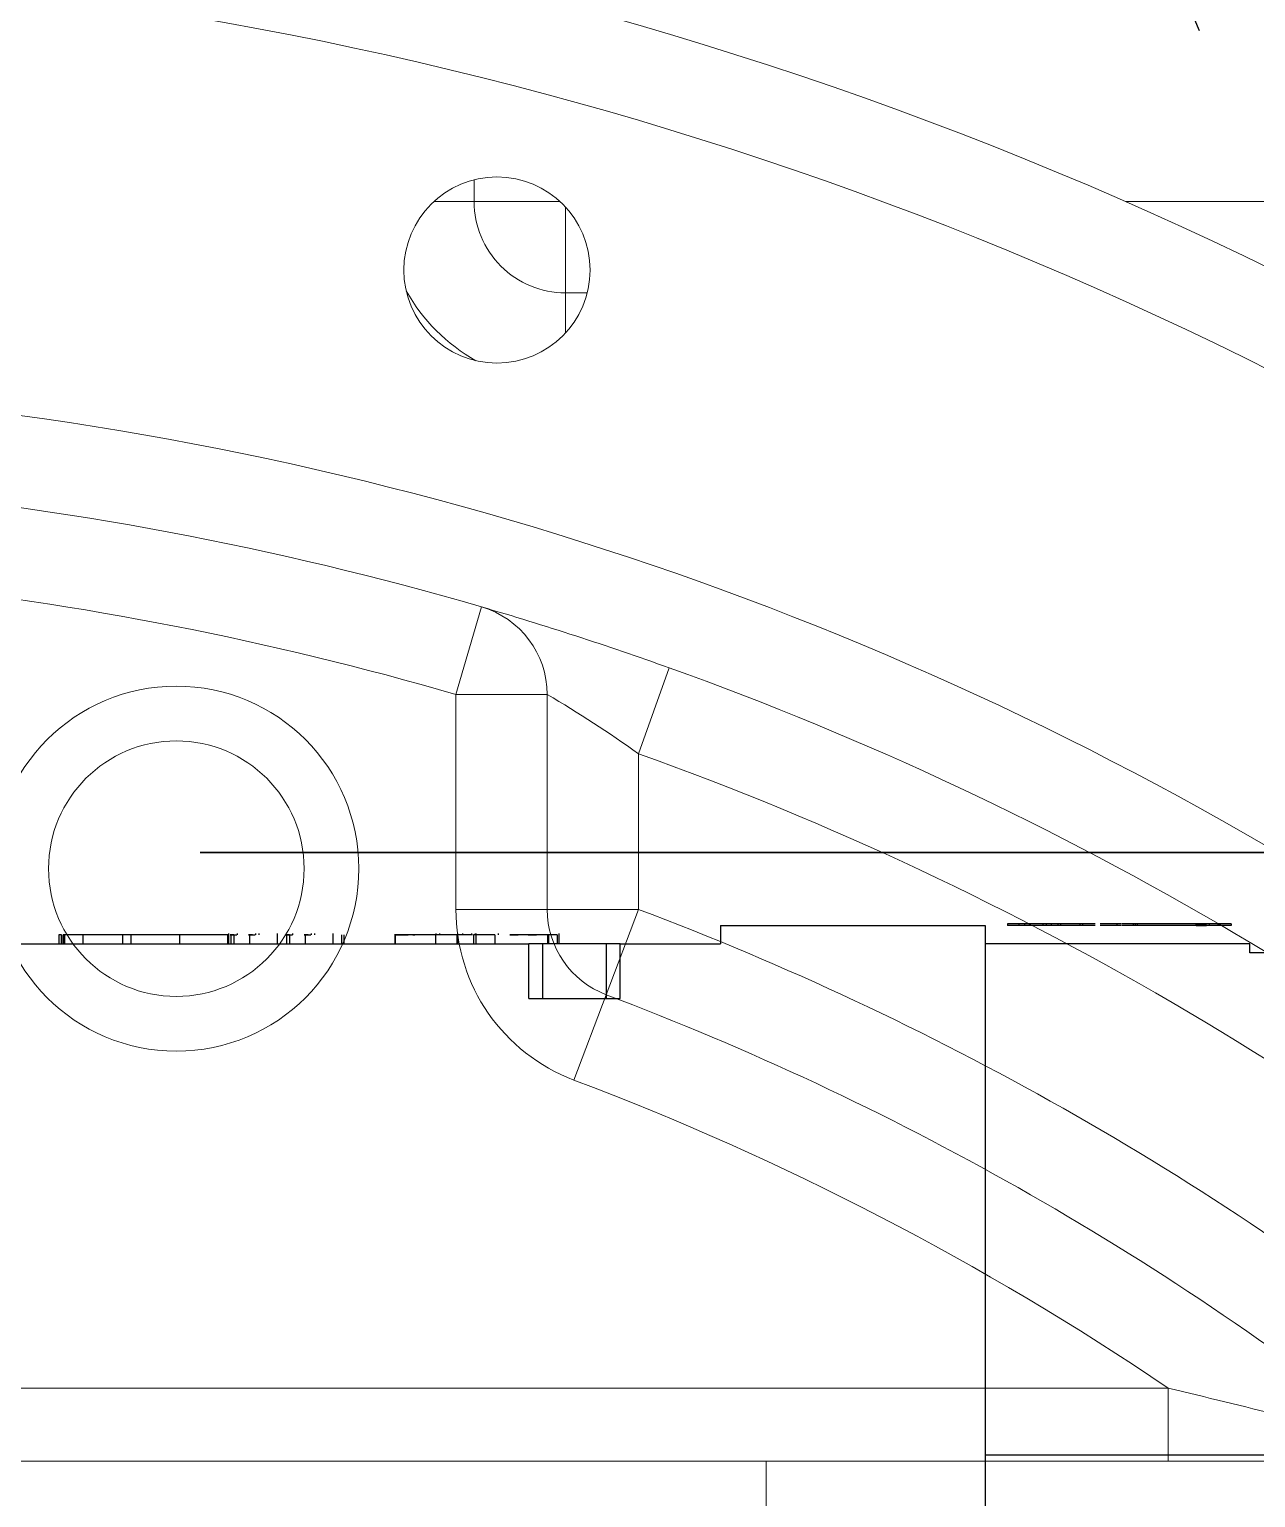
# Model space of a CAD drawing. Header units: millimetres. Extents: x 10462777 to 22643323, y 453826 to 1389191.
# Drawn here: x 11291133.5 to 11291200.7, y 584399.1 to 584479.5 of the extents above; entities that cross this region are included whole.
import ezdxf

# ---------------------------------------------------------------- set-up
doc = ezdxf.new("R2010")
doc.units = ezdxf.units.MM
doc.header["$LTSCALE"] = 200
doc.header["$MEASUREMENT"] = 0
doc.linetypes.add('CENTER2', pattern=[1.125, 0.75, -0.125, 0.125, -0.125])
doc.linetypes.add('PHANTOM', pattern=[2.5, 1.25, -0.25, 0.25, -0.25, 0.25, -0.25])
doc.layers.get('0').update_dxf_attribs({"linetype": 'CONTINUOUS'})
for name, color, linetype in [('2', 2, 'CONTINUOUS'), ('205', 4, 'CONTINUOUS'), ('DV1_DEFAULT', 7, 'CONTINUOUS')]:
    doc.layers.add(name, color=color, linetype=linetype)
doc.layers.add('LAYOUT', color=8, linetype='CONTINUOUS', lineweight=25)

# ---------------------------------------------------------------- blocks, each defined once
blk = doc.blocks.new('r710ic')
at = {"layer": 'DV1_DEFAULT', "color": 7, "linetype": 'Continuous', "lineweight": 0}
for p, q in [((271846.368, 104318.326), (271846.368, 104408.557)), ((271915.368, 104298.628), (271915.368, 104326.642)), ((271911.368, 104250.529), (271911.368, 104320.657)), ((271915.368, 104320.657), (271911.368, 104320.657)), ((271915.368, 104298.628), (271920.368, 104298.628)), ((271915.368, 104250.529), (271915.368, 104298.628)), ((271915.368, 104288.628), (271915.368, 104298.628)), ((271871.907, 104293.314), (271876.614, 104291.628)), ((271876.614, 104291.628), (271885.138, 104291.628)), ((271885.138, 104291.628), (271885.138, 104286.628)), ((271885.138, 104291.628), (271889.815, 104289.862)), ((271894.493, 104288.095), (271889.815, 104289.862)), ((271851.368, 104288.818), (271851.368, 104287.628)), ((271846.368, 104282.628), (271846.368, 104287.335)), ((271851.368, 104287.628), (271846.662, 104287.628)), ((271853.567, 104287.628), (271851.368, 104287.628)), ((271873.368, 104286.628), (271885.138, 104286.628)), ((271873.368, 104281.628), (271873.368, 104286.628)), ((271885.138, 104281.628), (271885.138, 104286.628)), ((271846.368, 104282.628), (271845.169, 104282.628)), ((271846.368, 104280.414), (271846.368, 104282.628)), ((271873.368, 104281.628), (271868.568, 104283.028)), ((271885.138, 104281.628), (271873.368, 104281.628))]:
    blk.add_line(p, q, dxfattribs=at)
at = {"layer": 'DV1_DEFAULT', "color": 3, "linetype": 'CENTER2', "lineweight": 0}
blk.add_circle((272041.368, 104232.628), 367.644, dxfattribs=at)
at = {"layer": 'DV1_DEFAULT', "color": 7, "linetype": 'Continuous', "lineweight": 0}
for centre, radius in [((271850.115, 104283.875), 5.1), ((271882.908, 104266.31), 10), ((271882.908, 104266.31), 7)]:
    blk.add_circle(centre, radius, dxfattribs=at)
for centre, radius, start, end in [((272041.368, 104232.628), 213, 126.26703, 191.52219), ((272041.368, 104232.628), 208, 127.28422, 190.91197), ((272041.368, 104232.628), 185, 132.92818, 187.69331), ((272041.368, 104232.628), 180, 138.46678, 160.2971), ((272041.368, 104232.628), 175, 138.46678, 160.2971), ((272041.368, 104232.628), 167, 141.6681, 159.31111), ((272041.368, 104232.628), 162, 141.6681, 159.31111), ((273040.558, 104049.12), 1161.38, 165.851208, 166.478789), ((272041.368, 104232.628), 157, 145.89644, 159.31111), ((272041.368, 104232.628), 180, 160.2971, 163.7398), ((271928.395, 104254.463), 63.738, 144.33105, 149.69153), ((271885.138, 104291.628), 5, 270, 339.31111), ((271885.138, 104291.628), 10, 270, 339.31111), ((271846.368, 104287.628), 5, 270, 0), ((271873.368, 104281.628), 5, 90, 163.7398), ((271846.368, 104287.628), 10, 299.25132, 330.63955), ((272041.368, 104232.628), 180, 163.7398, 186.14345), ((272041.368, 104232.628), 175, 163.7398, 184.50662)]:
    blk.add_arc(centre, radius, start, end, dxfattribs=at)
at = {"layer": 'LAYOUT', "color": 3}
blk.add_circle((272041.368, 104232.628), 2050.12, dxfattribs=at)
blk = doc.blocks.new('A$C7DA30AB0')
at = {"layer": 'LAYOUT', "color": 6, "linetype": 'PHANTOM'}
blk.add_circle((3030.448, 3025.987, 0), 2693.021, dxfattribs=at)

msp = doc.modelspace()

# ---------------------------------------------------------------- linework, layer by layer
at = {"layer": '2', "color": 172, "linetype": 'Continuous'}
for p, q in [((11291142.87278, 584434.43819, 0), (11291310.96133, 584434.43819, 0)), ((11291254.78821, 584434.43819, 0), (11291142.87278, 584434.43819, 0))]:
    msp.add_line(p, q, dxfattribs=at)
at = {"layer": '2', "color": 95, "linetype": 'Continuous'}
for p, q in [((11291142.87278, 584434.43819, 0), (11291145.68359, 584434.43819, 0)), ((11291142.87278, 584434.43819, 0), (11291172.87321, 584434.43819, 0)), ((11291246.71097, 584434.43819, 0), (11291145.68359, 584434.43819, 0)), ((11291172.87321, 584434.43819, 0), (11291291.84895, 584434.43819, 0))]:
    msp.add_line(p, q, dxfattribs=at)
at = {"layer": '205', "color": 252, "linetype": 'Continuous'}
for p, q in [((11291171.37319, 584430.43813, 0), (11291171.37319, 584429.43812, 0)), ((11291171.37319, 584430.43813, 0), (11291185.87339, 584430.43813, 0)), ((11291185.87339, 584430.43813, 0), (11291185.87339, 584396.43765, 0)), ((11291187.08832, 584430.53813, 0), (11291187.08832, 584430.43813, 0)), ((11291187.71333, 584430.53813, 0), (11291187.08832, 584430.53813, 0)), ((11291187.71333, 584430.43813, 0), (11291187.08832, 584430.43813, 0)), ((11291187.71333, 584430.53813, 0), (11291187.71333, 584430.43813, 0)), ((11291188.01691, 584430.53813, 0), (11291187.71333, 584430.53813, 0)), ((11291188.01691, 584430.43813, 0), (11291187.71333, 584430.43813, 0)), ((11291188.01691, 584430.53813, 0), (11291188.01691, 584430.43813, 0)), ((11291188.28477, 584430.53813, 0), (11291188.01691, 584430.53813, 0)), ((11291188.28477, 584430.43813, 0), (11291188.01691, 584430.43813, 0)), ((11291188.28477, 584430.53813, 0), (11291188.28477, 584430.43813, 0)), ((11291189.03478, 584430.53813, 0), (11291188.28477, 584430.53813, 0)), ((11291189.03478, 584430.43813, 0), (11291188.28477, 584430.43813, 0)), ((11291188.4963, 584430.53813, 0), (11291188.4963, 584430.55064, 0)), ((11291188.4963, 584430.42563, 0), (11291188.4963, 584430.43814, 0)), ((11291189.21646, 584430.53813, 0), (11291189.03477, 584430.53813, 0)), ((11291189.21646, 584430.43813, 0), (11291189.03477, 584430.43813, 0)), ((11291189.03478, 584430.53813, 0), (11291189.03478, 584430.43813, 0)), ((11291189.17872, 584430.53813, 0), (11291189.17872, 584430.55064, 0)), ((11291189.17872, 584430.42563, 0), (11291189.17872, 584430.43814, 0)), ((11291189.21646, 584430.53813, 0), (11291189.21646, 584430.43813, 0)), ((11291189.48432, 584430.53813, 0), (11291189.21646, 584430.53813, 0)), ((11291189.48432, 584430.43813, 0), (11291189.21646, 584430.43813, 0)), ((11291189.48432, 584430.53813, 0), (11291189.48432, 584430.43813, 0)), ((11291189.85622, 584430.53813, 0), (11291189.48432, 584430.53813, 0)), ((11291189.85622, 584430.43813, 0), (11291189.48432, 584430.43813, 0)), ((11291189.69585, 584430.53813, 0), (11291189.69585, 584430.55064, 0)), ((11291189.69585, 584430.42563, 0), (11291189.69585, 584430.43813, 0)), ((11291189.99908, 584430.53813, 0), (11291189.85622, 584430.53813, 0)), ((11291189.85622, 584430.53813, 0), (11291189.85622, 584430.43813, 0)), ((11291189.99908, 584430.43813, 0), (11291189.85622, 584430.43813, 0)), ((11291189.99908, 584430.53813, 0), (11291189.99908, 584430.43813, 0)), ((11291191.05575, 584430.53813, 0), (11291189.99908, 584430.53813, 0)), ((11291191.05575, 584430.43813, 0), (11291189.99908, 584430.43813, 0)), ((11291191.19863, 584430.53813, 0), (11291191.05577, 584430.53813, 0)), ((11291191.05577, 584430.53813, 0), (11291191.05577, 584430.43813, 0)), ((11291191.19863, 584430.43813, 0), (11291191.05577, 584430.43813, 0)), ((11291191.19863, 584430.53813, 0), (11291191.19863, 584430.43813, 0)), ((11291191.89475, 584430.53813, 0), (11291191.19863, 584430.53813, 0)), ((11291191.89475, 584430.43813, 0), (11291191.19863, 584430.43813, 0)), ((11291193.09151, 584430.53813, 0), (11291193.09151, 584430.43813, 0)), ((11291193.98128, 584430.53813, 0), (11291193.98128, 584430.43813, 0)), ((11291194.08837, 584430.53813, 0), (11291194.08837, 584430.43813, 0)), ((11291194.08842, 584430.53813, 0), (11291194.08842, 584430.43813, 0)), ((11291194.19557, 584430.53813, 0), (11291194.08842, 584430.53813, 0)), ((11291194.19557, 584430.43813, 0), (11291194.08842, 584430.43813, 0)), ((11291194.19557, 584430.53813, 0), (11291194.19557, 584430.43813, 0)), ((11291197.4099, 584430.53813, 0), (11291197.4099, 584430.43813, 0)), ((11291198.14205, 584430.53813, 0), (11291197.4099, 584430.53813, 0)), ((11291198.14205, 584430.43813, 0), (11291197.4099, 584430.43813, 0)), ((11291198.14205, 584430.53813, 0), (11291198.14205, 584430.43813, 0)), ((11291199.3416, 584430.53813, 0), (11291198.60945, 584430.53813, 0)), ((11291198.60945, 584430.53813, 0), (11291198.60945, 584430.43813, 0)), ((11291199.3416, 584430.43813, 0), (11291198.60945, 584430.43813, 0)), ((11291199.3416, 584430.53813, 0), (11291199.3416, 584430.43813, 0)), ((11291135.12232, 584429.93813, 0), (11291135.12232, 584429.43812, 0)), ((11291135.26518, 584429.93813, 0), (11291135.12232, 584429.93813, 0)), ((11291135.25049, 584429.93813, 0), (11291135.25049, 584429.43812, 0)), ((11291135.26518, 584429.93813, 0), (11291135.26518, 584429.43812, 0)), ((11291135.36042, 584429.93813, 0), (11291135.36042, 584429.43812, 0)), ((11291135.43185, 584429.93813, 0), (11291135.36042, 584429.93813, 0)), ((11291136.44099, 584429.93813, 0), (11291135.43185, 584429.93813, 0)), ((11291135.43185, 584429.93813, 0), (11291135.43185, 584429.43812, 0)), ((11291136.44099, 584429.93813, 0), (11291136.36956, 584429.93813, 0)), ((11291136.44099, 584429.93813, 0), (11291136.44099, 584429.43812, 0)), ((11291138.60769, 584429.93813, 0), (11291136.44099, 584429.93813, 0)), ((11291138.60769, 584429.93813, 0), (11291138.60769, 584429.43812, 0)), ((11291139.06008, 584429.93813, 0), (11291138.60769, 584429.93813, 0)), ((11291139.06007, 584429.93813, 0), (11291139.06007, 584429.43812, 0)), ((11291141.72678, 584429.93813, 0), (11291139.06007, 584429.93813, 0)), ((11291142.5766, 584429.93813, 0), (11291141.72675, 584429.93813, 0)), ((11291141.72678, 584429.93813, 0), (11291141.72678, 584429.43812, 0)), ((11291142.77901, 584429.93813, 0), (11291142.57659, 584429.93813, 0)), ((11291144.36967, 584429.93813, 0), (11291144.36967, 584429.43812, 0)), ((11291144.4411, 584429.43812, 0), (11291144.4411, 584430.00063, 0)), ((11291144.55103, 584429.93813, 0), (11291144.55103, 584429.43812, 0)), ((11291144.7177, 584429.93813, 0), (11291144.7177, 584429.43812, 0)), ((11291144.88432, 584430.00063, 0), (11291144.88432, 584429.93812, 0)), ((11291145.56016, 584429.93813, 0), (11291145.56016, 584429.43812, 0)), ((11291145.89346, 584430.00063, 0), (11291145.89346, 584429.93812, 0)), ((11291146.09901, 584429.93813, 0), (11291146.09901, 584430.00063, 0)), ((11291147.10814, 584429.43813, 0), (11291147.10814, 584430.00063, 0)), ((11291147.59869, 584429.93813, 0), (11291147.59869, 584429.43812, 0)), ((11291147.76536, 584429.93813, 0), (11291147.76536, 584429.43812, 0)), ((11291147.93198, 584430.00063, 0), (11291147.93198, 584429.93813, 0)), ((11291148.60783, 584429.93813, 0), (11291148.60783, 584429.43812, 0)), ((11291148.94112, 584430.00063, 0), (11291148.94112, 584429.93813, 0)), ((11291149.14667, 584429.93812, 0), (11291149.14667, 584430.00063, 0)), ((11291150.15581, 584429.43812, 0), (11291150.15581, 584430.00063, 0)), ((11291150.59873, 584429.93813, 0), (11291150.59873, 584429.43812, 0)), ((11291150.74159, 584429.93813, 0), (11291150.74159, 584429.43812, 0)), ((11291153.53647, 584429.93813, 0), (11291153.53647, 584429.43812, 0)), ((11291153.55294, 584429.93813, 0), (11291153.55294, 584429.43812, 0)), ((11291155.75078, 584429.93813, 0), (11291154.74165, 584429.93813, 0)), ((11291155.75079, 584429.93813, 0), (11291155.75079, 584429.43812, 0)), ((11291156.91747, 584429.93813, 0), (11291155.75079, 584429.93813, 0)), ((11291155.76704, 584430.00063, 0), (11291155.76704, 584429.93812, 0)), ((11291155.96945, 584430.00063, 0), (11291155.96945, 584429.93812, 0)), ((11291156.91747, 584429.93813, 0), (11291156.91747, 584429.43812, 0)), ((11291156.95597, 584429.93813, 0), (11291156.91747, 584429.93813, 0)), ((11291156.95575, 584430.00063, 0), (11291156.95575, 584429.93813, 0)), ((11291156.95597, 584429.93813, 0), (11291156.95597, 584429.43812, 0)), ((11291157.23071, 584430.00063, 0), (11291157.23071, 584429.93813, 0)), ((11291157.78164, 584429.93813, 0), (11291157.4651, 584429.93813, 0)), ((11291157.74348, 584429.93813, 0), (11291157.74348, 584430.00063, 0)), ((11291157.84598, 584429.93813, 0), (11291157.84598, 584429.43812, 0)), ((11291157.9651, 584429.93813, 0), (11291157.84605, 584429.93813, 0)), ((11291157.84605, 584429.93813, 0), (11291157.84605, 584429.43812, 0)), ((11291157.94589, 584429.93813, 0), (11291157.94589, 584430.00063, 0)), ((11291157.96488, 584430.00063, 0), (11291157.96488, 584429.93813, 0)), ((11291157.9651, 584429.93813, 0), (11291157.9651, 584429.43812, 0)), ((11291159.00127, 584429.93813, 0), (11291159.00127, 584429.43812, 0)), ((11291159.20715, 584429.93812, 0), (11291159.20715, 584430.00063, 0)), ((11291161.89373, 584429.93813, 0), (11291161.89373, 584429.43812, 0)), ((11291161.94135, 584429.93813, 0), (11291161.94135, 584429.43812, 0)), ((11291162.41755, 584429.93813, 0), (11291162.41755, 584429.43812, 0)), ((11291162.53668, 584429.43812, 0), (11291162.53668, 584430.00063, 0)), ((11291132.37263, 584429.43812, 0), (11291160.87304, 584429.43812, 0)), ((11291160.87304, 584426.43808, 0), (11291160.87304, 584429.43812, 0)), ((11291161.62307, 584429.43812, 0), (11291160.87304, 584429.43812, 0)), ((11291161.62305, 584429.43812, 0), (11291161.62305, 584426.43808, 0)), ((11291163.37307, 584429.43812, 0), (11291161.62305, 584429.43812, 0)), ((11291165.1231, 584429.43812, 0), (11291163.37307, 584429.43812, 0)), ((11291165.87311, 584429.43812, 0), (11291165.12307, 584429.43812, 0)), ((11291165.1231, 584426.43808, 0), (11291165.1231, 584429.43812, 0)), ((11291165.87311, 584426.43808, 0), (11291165.87311, 584429.43812, 0)), ((11291165.87311, 584429.43812, 0), (11291171.37319, 584429.43812, 0)), ((11291200.3736, 584429.43812, 0), (11291185.87339, 584429.43812, 0)), ((11291200.3736, 584428.93811, 0), (11291200.3736, 584429.43812, 0)), ((11291213.37378, 584428.93811, 0), (11291200.3736, 584428.93811, 0)), ((11291160.87304, 584426.43808, 0), (11291165.87311, 584426.43808, 0)), ((11291185.87339, 584401.43772, 0), (11291203.37364, 584401.43772, 0))]:
    msp.add_line(p, q, dxfattribs=at)
for points, knots in [([(11291193.33841, 584430.53813, 0), (11291193.33393, 584430.53813, 0), (11291193.32537, 584430.53813, 0), (11291193.30725, 584430.53813, 0), (11291193.28715, 584430.53813, 0), (11291193.26414, 584430.53813, 0), (11291193.23853, 584430.53813, 0), (11291193.21059, 584430.53813, 0), (11291193.17916, 584430.53813, 0), (11291193.13321, 584430.53813, 0), (11291193.07162, 584430.53813, 0), (11291192.99543, 584430.53813, 0), (11291192.91411, 584430.53813, 0), (11291192.83015, 584430.53813, 0), (11291192.74579, 584430.53813, 0), (11291192.66226, 584430.53813, 0), (11291192.58, 584430.53813, 0), (11291192.51211, 584430.53813, 0), (11291192.45777, 584430.53813, 0), (11291192.41759, 584430.53813, 0), (11291192.37729, 584430.53813, 0), (11291192.33696, 584430.53813, 0), (11291192.29658, 584430.53813, 0), (11291192.25642, 584430.53813, 0), (11291192.21642, 584430.53813, 0), (11291192.18825, 584430.53813, 0), (11291192.17329, 584430.53813, 0), (11291192.17112, 584430.53813, 0)], [0, 0, 0, 0, 0.06662064, 0.12734973, 0.18259959, 0.23214338, 0.2765127, 0.31595013, 0.35066706, 0.38108158, 0.43640992, 0.48759583, 0.53615986, 0.5833053, 0.63039407, 0.67648421, 0.72184443, 0.76675654, 0.78962423, 0.81357549, 0.83842138, 0.86527624, 0.89409503, 0.92510292, 0.95796484, 0.9938578, 1, 1, 1, 1]), ([(11291193.33841, 584430.43813, 0), (11291193.33393, 584430.43813, 0), (11291193.32537, 584430.43813, 0), (11291193.30725, 584430.43813, 0), (11291193.28715, 584430.43813, 0), (11291193.26414, 584430.43813, 0), (11291193.23853, 584430.43813, 0), (11291193.21059, 584430.43813, 0), (11291193.17916, 584430.43813, 0), (11291193.13321, 584430.43813, 0), (11291193.07162, 584430.43813, 0), (11291192.99543, 584430.43813, 0), (11291192.91411, 584430.43813, 0), (11291192.83015, 584430.43813, 0), (11291192.74579, 584430.43813, 0), (11291192.66226, 584430.43813, 0), (11291192.58, 584430.43813, 0), (11291192.51211, 584430.43813, 0), (11291192.45777, 584430.43813, 0), (11291192.41759, 584430.43813, 0), (11291192.37729, 584430.43813, 0), (11291192.33696, 584430.43813, 0), (11291192.29658, 584430.43813, 0), (11291192.25642, 584430.43813, 0), (11291192.21642, 584430.43813, 0), (11291192.18825, 584430.43813, 0), (11291192.17329, 584430.43813, 0), (11291192.17112, 584430.43813, 0)], [0, 0, 0, 0, 0.06662064, 0.12734973, 0.18259959, 0.23214338, 0.2765127, 0.31595013, 0.35066706, 0.38108158, 0.43640992, 0.48759583, 0.53615986, 0.5833053, 0.63039407, 0.67648421, 0.72184443, 0.76675654, 0.78962423, 0.81357549, 0.83842138, 0.86527624, 0.89409503, 0.92510292, 0.95796484, 0.9938578, 1, 1, 1, 1]), ([(11291194.53796, 584430.53813, 0), (11291194.53348, 584430.53813, 0), (11291194.52492, 584430.53813, 0), (11291194.50681, 584430.53813, 0), (11291194.4867, 584430.53813, 0), (11291194.46369, 584430.53813, 0), (11291194.43808, 584430.53813, 0), (11291194.41014, 584430.53813, 0), (11291194.37871, 584430.53813, 0), (11291194.33277, 584430.53813, 0), (11291194.27117, 584430.53813, 0), (11291194.19498, 584430.53813, 0), (11291194.11366, 584430.53813, 0), (11291194.0297, 584430.53813, 0), (11291193.94534, 584430.53813, 0), (11291193.86181, 584430.53813, 0), (11291193.77955, 584430.53813, 0), (11291193.71167, 584430.53813, 0), (11291193.65732, 584430.53813, 0), (11291193.61715, 584430.53813, 0), (11291193.57684, 584430.53813, 0), (11291193.53651, 584430.53813, 0), (11291193.49613, 584430.53813, 0), (11291193.45597, 584430.53813, 0), (11291193.41597, 584430.53813, 0), (11291193.3878, 584430.53813, 0), (11291193.37284, 584430.53813, 0), (11291193.37068, 584430.53813, 0)], [0, 0, 0, 0, 0.06662064, 0.12734973, 0.18259959, 0.23214338, 0.2765127, 0.31595013, 0.35066706, 0.38108158, 0.43640992, 0.48759583, 0.53615986, 0.5833053, 0.63039407, 0.67648421, 0.72184443, 0.76675654, 0.78962423, 0.81357549, 0.83842138, 0.86527624, 0.89409503, 0.92510292, 0.95796484, 0.9938578, 1, 1, 1, 1]), ([(11291194.53796, 584430.43813, 0), (11291194.53348, 584430.43813, 0), (11291194.52492, 584430.43813, 0), (11291194.50681, 584430.43813, 0), (11291194.4867, 584430.43813, 0), (11291194.46369, 584430.43813, 0), (11291194.43808, 584430.43813, 0), (11291194.41014, 584430.43813, 0), (11291194.37871, 584430.43813, 0), (11291194.33277, 584430.43813, 0), (11291194.27117, 584430.43813, 0), (11291194.19498, 584430.43813, 0), (11291194.11366, 584430.43813, 0), (11291194.0297, 584430.43813, 0), (11291193.94534, 584430.43813, 0), (11291193.86181, 584430.43813, 0), (11291193.77955, 584430.43813, 0), (11291193.71167, 584430.43813, 0), (11291193.65732, 584430.43813, 0), (11291193.61715, 584430.43813, 0), (11291193.57684, 584430.43813, 0), (11291193.53651, 584430.43813, 0), (11291193.49613, 584430.43813, 0), (11291193.45597, 584430.43813, 0), (11291193.41597, 584430.43813, 0), (11291193.3878, 584430.43813, 0), (11291193.37284, 584430.43813, 0), (11291193.37068, 584430.43813, 0)], [0, 0, 0, 0, 0.06662064, 0.12734973, 0.18259959, 0.23214338, 0.2765127, 0.31595013, 0.35066706, 0.38108158, 0.43640992, 0.48759583, 0.53615986, 0.5833053, 0.63039407, 0.67648421, 0.72184443, 0.76675654, 0.78962423, 0.81357549, 0.83842138, 0.86527624, 0.89409503, 0.92510292, 0.95796484, 0.9938578, 1, 1, 1, 1]), ([(11291195.8563, 584430.53813, 0), (11291195.85531, 584430.53813, 0), (11291195.85335, 584430.53813, 0), (11291195.84098, 584430.53813, 0), (11291195.81899, 584430.53813, 0), (11291195.78857, 584430.53813, 0), (11291195.75051, 584430.53813, 0), (11291195.70236, 584430.53813, 0), (11291195.64652, 584430.53813, 0), (11291195.58187, 584430.53813, 0), (11291195.51369, 584430.53813, 0), (11291195.44678, 584430.53813, 0), (11291195.37998, 584430.53813, 0), (11291195.31501, 584430.53813, 0), (11291195.25102, 584430.53813, 0), (11291195.18723, 584430.53813, 0), (11291195.12525, 584430.53813, 0), (11291195.0453, 584430.53813, 0), (11291194.95363, 584430.53813, 0), (11291194.85457, 584430.53813, 0), (11291194.76977, 584430.53813, 0), (11291194.69693, 584430.53813, 0), (11291194.63198, 584430.53813, 0), (11291194.5691, 584430.53813, 0), (11291194.50641, 584430.53813, 0), (11291194.44601, 584430.53813, 0), (11291194.38892, 584430.53813, 0), (11291194.33861, 584430.53813, 0), (11291194.29495, 584430.53813, 0), (11291194.26656, 584430.53813, 0), (11291194.24543, 584430.53813, 0), (11291194.22789, 584430.53813, 0), (11291194.21795, 584430.53813, 0), (11291194.21008, 584430.53813, 0), (11291194.20289, 584430.53813, 0), (11291194.19912, 584430.53813, 0), (11291194.19527, 584430.53813, 0), (11291194.19549, 584430.53813, 0), (11291194.19564, 584430.53813, 0)], [0, 0, 0, 0, 0.0499135, 0.09843398, 0.14534976, 0.19128599, 0.23597059, 0.27998786, 0.32372501, 0.36704198, 0.40861393, 0.44666381, 0.48127224, 0.51231767, 0.54048093, 0.56594135, 0.58884945, 0.61004762, 0.64865229, 0.68183565, 0.71021715, 0.73370489, 0.75548646, 0.77772703, 0.80113089, 0.82539189, 0.84894652, 0.86949102, 0.88740733, 0.90254034, 0.90809689, 0.91266798, 0.9186997, 0.92781495, 0.94046914, 0.95650901, 0.97649552, 1, 1, 1, 1]), ([(11291195.8563, 584430.43813, 0), (11291195.85531, 584430.43813, 0), (11291195.85335, 584430.43813, 0), (11291195.84098, 584430.43813, 0), (11291195.81899, 584430.43813, 0), (11291195.78857, 584430.43813, 0), (11291195.75051, 584430.43813, 0), (11291195.70236, 584430.43813, 0), (11291195.64652, 584430.43813, 0), (11291195.58187, 584430.43813, 0), (11291195.51369, 584430.43813, 0), (11291195.44678, 584430.43813, 0), (11291195.37998, 584430.43813, 0), (11291195.31501, 584430.43813, 0), (11291195.25102, 584430.43813, 0), (11291195.18723, 584430.43813, 0), (11291195.12525, 584430.43813, 0), (11291195.0453, 584430.43813, 0), (11291194.95363, 584430.43813, 0), (11291194.85457, 584430.43813, 0), (11291194.76977, 584430.43813, 0), (11291194.69693, 584430.43813, 0), (11291194.63198, 584430.43813, 0), (11291194.5691, 584430.43813, 0), (11291194.50641, 584430.43813, 0), (11291194.44601, 584430.43813, 0), (11291194.38892, 584430.43813, 0), (11291194.33861, 584430.43813, 0), (11291194.29495, 584430.43813, 0), (11291194.26656, 584430.43813, 0), (11291194.24543, 584430.43813, 0), (11291194.22789, 584430.43813, 0), (11291194.21795, 584430.43813, 0), (11291194.21008, 584430.43813, 0), (11291194.20289, 584430.43813, 0), (11291194.19912, 584430.43813, 0), (11291194.19527, 584430.43813, 0), (11291194.19549, 584430.43813, 0), (11291194.19564, 584430.43813, 0)], [0, 0, 0, 0, 0.0499135, 0.09843398, 0.14534976, 0.19128599, 0.23597059, 0.27998786, 0.32372501, 0.36704198, 0.40861393, 0.44666381, 0.48127224, 0.51231767, 0.54048093, 0.56594135, 0.58884945, 0.61004762, 0.64865229, 0.68183565, 0.71021715, 0.73370489, 0.75548646, 0.77772703, 0.80113089, 0.82539189, 0.84894652, 0.86949102, 0.88740733, 0.90254034, 0.90809689, 0.91266798, 0.9186997, 0.92781495, 0.94046914, 0.95650901, 0.97649552, 1, 1, 1, 1]), ([(11291196.93414, 584430.53813, 0), (11291196.92364, 584430.53813, 0), (11291196.89603, 584430.53813, 0), (11291196.84608, 584430.53813, 0), (11291196.78142, 584430.53813, 0), (11291196.71324, 584430.53813, 0), (11291196.64633, 584430.53813, 0), (11291196.57953, 584430.53813, 0), (11291196.51456, 584430.53813, 0), (11291196.45057, 584430.53813, 0), (11291196.38679, 584430.53813, 0), (11291196.3248, 584430.53813, 0), (11291196.24485, 584430.53813, 0), (11291196.15318, 584430.53813, 0), (11291196.05412, 584430.53813, 0), (11291195.96933, 584430.53813, 0), (11291195.89648, 584430.53813, 0), (11291195.83153, 584430.53813, 0), (11291195.76865, 584430.53813, 0), (11291195.70596, 584430.53813, 0), (11291195.64556, 584430.53813, 0), (11291195.58847, 584430.53813, 0), (11291195.53816, 584430.53813, 0), (11291195.4945, 584430.53813, 0), (11291195.46611, 584430.53813, 0), (11291195.44498, 584430.53813, 0), (11291195.42744, 584430.53813, 0), (11291195.41751, 584430.53813, 0), (11291195.40963, 584430.53813, 0), (11291195.40244, 584430.53813, 0), (11291195.39867, 584430.53813, 0), (11291195.39567, 584430.53813, 0), (11291195.39519, 584430.53813, 0), (11291195.39512, 584430.53813, 0)], [0, 0, 0, 0, 0.04098853, 0.10033365, 0.15910865, 0.21551592, 0.26714423, 0.31410297, 0.35622724, 0.3944408, 0.42898698, 0.46007003, 0.48883296, 0.54121404, 0.58623917, 0.62474885, 0.65661839, 0.68617289, 0.71635021, 0.74810594, 0.78102469, 0.81298498, 0.84086096, 0.86517087, 0.88570422, 0.89324367, 0.899446, 0.90763019, 0.9199983, 0.93716824, 0.95893208, 0.98605095, 1, 1, 1, 1]), ([(11291196.93021, 584430.43813, 0), (11291196.92084, 584430.43813, 0), (11291196.89444, 584430.43813, 0), (11291196.84608, 584430.43813, 0), (11291196.78142, 584430.43813, 0), (11291196.71324, 584430.43813, 0), (11291196.64633, 584430.43813, 0), (11291196.57953, 584430.43813, 0), (11291196.51456, 584430.43813, 0), (11291196.45057, 584430.43813, 0), (11291196.38679, 584430.43813, 0), (11291196.3248, 584430.43813, 0), (11291196.24485, 584430.43813, 0), (11291196.15318, 584430.43813, 0), (11291196.05412, 584430.43813, 0), (11291195.96933, 584430.43813, 0), (11291195.89648, 584430.43813, 0), (11291195.83153, 584430.43813, 0), (11291195.76865, 584430.43813, 0), (11291195.70596, 584430.43813, 0), (11291195.64556, 584430.43813, 0), (11291195.58847, 584430.43813, 0), (11291195.53816, 584430.43813, 0), (11291195.4945, 584430.43813, 0), (11291195.46611, 584430.43813, 0), (11291195.44498, 584430.43813, 0), (11291195.42744, 584430.43813, 0), (11291195.41751, 584430.43813, 0), (11291195.40963, 584430.43813, 0), (11291195.40244, 584430.43813, 0), (11291195.39867, 584430.43813, 0), (11291195.39567, 584430.43813, 0), (11291195.39519, 584430.43813, 0), (11291195.39512, 584430.43813, 0)], [0, 0, 0, 0, 0.0361056, 0.09575288, 0.15482714, 0.21152161, 0.26341279, 0.31061063, 0.35294938, 0.39135752, 0.4260796, 0.45732091, 0.48623029, 0.53887807, 0.58413245, 0.62283821, 0.65487002, 0.684575, 0.71490597, 0.74682338, 0.77990975, 0.81203277, 0.84005069, 0.86448437, 0.88512227, 0.89270011, 0.89893401, 0.90715988, 0.91959096, 0.93684833, 0.95872297, 0.98597993, 1, 1, 1, 1]), ([(11291197.4099, 584430.53813, 0), (11291197.36087, 584430.53813, 0), (11291197.26568, 584430.53813, 0), (11291197.12854, 584430.53813, 0), (11291197.00114, 584430.53813, 0), (11291196.88384, 584430.53813, 0), (11291196.77653, 584430.53813, 0), (11291196.67898, 584430.53813, 0), (11291196.5925, 584430.53813, 0), (11291196.51467, 584430.53813, 0), (11291196.44759, 584430.53813, 0), (11291196.38888, 584430.53813, 0), (11291196.3406, 584430.53813, 0), (11291196.29974, 584430.53813, 0), (11291196.27188, 584430.53813, 0), (11291196.25826, 584430.53813, 0), (11291196.25314, 584430.53813, 0)], [0, 0, 0, 0, 0.0848666, 0.16476547, 0.23981081, 0.31144236, 0.37952844, 0.44520521, 0.50928459, 0.57307852, 0.63785594, 0.70535983, 0.7766214, 0.85184313, 0.93262899, 1, 1, 1, 1]), ([(11291197.4099, 584430.43813, 0), (11291197.36087, 584430.43813, 0), (11291197.26568, 584430.43813, 0), (11291197.12854, 584430.43813, 0), (11291197.00114, 584430.43813, 0), (11291196.88384, 584430.43813, 0), (11291196.77653, 584430.43813, 0), (11291196.67898, 584430.43813, 0), (11291196.5925, 584430.43813, 0), (11291196.51467, 584430.43813, 0), (11291196.44759, 584430.43813, 0), (11291196.38888, 584430.43813, 0), (11291196.3406, 584430.43813, 0), (11291196.29974, 584430.43813, 0), (11291196.27188, 584430.43813, 0), (11291196.25826, 584430.43813, 0), (11291196.25314, 584430.43813, 0)], [0, 0, 0, 0, 0.0848666, 0.16476547, 0.23981081, 0.31144236, 0.37952844, 0.44520521, 0.50928459, 0.57307852, 0.63785594, 0.70535983, 0.7766214, 0.85184313, 0.93262899, 1, 1, 1, 1]), ([(11291198.60945, 584430.53813, 0), (11291198.56042, 584430.53813, 0), (11291198.46524, 584430.53813, 0), (11291198.3281, 584430.53813, 0), (11291198.20069, 584430.53813, 0), (11291198.08339, 584430.53813, 0), (11291197.97608, 584430.53813, 0), (11291197.87853, 584430.53813, 0), (11291197.79205, 584430.53813, 0), (11291197.71422, 584430.53813, 0), (11291197.64715, 584430.53813, 0), (11291197.58843, 584430.53813, 0), (11291197.54015, 584430.53813, 0), (11291197.49929, 584430.53813, 0), (11291197.46913, 584430.53813, 0), (11291197.44641, 584430.53813, 0), (11291197.4339, 584430.53813, 0), (11291197.42928, 584430.53813, 0), (11291197.43398, 584430.53813, 0), (11291197.44665, 584430.53813, 0), (11291197.46926, 584430.53813, 0), (11291197.49999, 584430.53813, 0), (11291197.54045, 584430.53813, 0), (11291197.589, 584430.53813, 0), (11291197.64803, 584430.53813, 0), (11291197.70287, 584430.53813, 0), (11291197.75564, 584430.53813, 0), (11291197.80467, 584430.53813, 0), (11291197.86107, 584430.53813, 0), (11291197.92671, 584430.53813, 0), (11291197.97498, 584430.53813, 0), (11291198.00123, 584430.53813, 0), (11291198.00268, 584430.53813, 0)], [0, 0, 0, 0, 0.0402055, 0.07805754, 0.11361022, 0.14754562, 0.17980135, 0.21091568, 0.24127324, 0.27149558, 0.30218384, 0.33416376, 0.36792388, 0.40356013, 0.44183238, 0.48250414, 0.52610604, 0.57264081, 0.61953604, 0.66439585, 0.70720774, 0.74812176, 0.78755, 0.82549254, 0.86226686, 0.89823001, 0.91626011, 0.93513065, 0.95498424, 0.97608792, 0.99867957, 1, 1, 1, 1]), ([(11291198.60945, 584430.43813, 0), (11291198.56042, 584430.43813, 0), (11291198.46524, 584430.43813, 0), (11291198.3281, 584430.43813, 0), (11291198.20069, 584430.43813, 0), (11291198.08339, 584430.43813, 0), (11291197.97608, 584430.43813, 0), (11291197.87853, 584430.43813, 0), (11291197.79205, 584430.43813, 0), (11291197.71422, 584430.43813, 0), (11291197.64715, 584430.43813, 0), (11291197.58843, 584430.43813, 0), (11291197.54015, 584430.43813, 0), (11291197.49929, 584430.43813, 0), (11291197.46913, 584430.43813, 0), (11291197.44641, 584430.43813, 0), (11291197.4339, 584430.43813, 0), (11291197.42928, 584430.43813, 0), (11291197.43398, 584430.43813, 0), (11291197.44665, 584430.43813, 0), (11291197.46926, 584430.43813, 0), (11291197.49999, 584430.43813, 0), (11291197.54045, 584430.43813, 0), (11291197.589, 584430.43813, 0), (11291197.64803, 584430.43813, 0), (11291197.70287, 584430.43813, 0), (11291197.75564, 584430.43813, 0), (11291197.80467, 584430.43813, 0), (11291197.86107, 584430.43813, 0), (11291197.92671, 584430.43813, 0), (11291197.97498, 584430.43813, 0), (11291198.00123, 584430.43813, 0), (11291198.00268, 584430.43813, 0)], [0, 0, 0, 0, 0.0402055, 0.07805754, 0.11361022, 0.14754562, 0.17980135, 0.21091568, 0.24127324, 0.27149558, 0.30218384, 0.33416376, 0.36792388, 0.40356013, 0.44183238, 0.48250414, 0.52610604, 0.57264081, 0.61953604, 0.66439585, 0.70720774, 0.74812176, 0.78755, 0.82549254, 0.86226686, 0.89823001, 0.91626011, 0.93513065, 0.95498424, 0.97608792, 0.99867957, 1, 1, 1, 1]), ([(11291143.43195, 584429.93813, 0), (11291143.43177, 584429.93813, 0), (11291143.4289, 584429.93813, 0), (11291143.41685, 584429.93813, 0), (11291143.3965, 584429.93813, 0), (11291143.36895, 584429.93813, 0), (11291143.33128, 584429.93813, 0), (11291143.28643, 584429.93813, 0), (11291143.23361, 584429.93813, 0), (11291143.17156, 584429.93813, 0), (11291143.10749, 584429.93813, 0), (11291143.04346, 584429.93813, 0), (11291142.98159, 584429.93813, 0), (11291142.91918, 584429.93813, 0), (11291142.85972, 584429.93813, 0), (11291142.79975, 584429.93813, 0), (11291142.74163, 584429.93813, 0), (11291142.66394, 584429.93813, 0), (11291142.56688, 584429.93813, 0), (11291142.44899, 584429.93813, 0), (11291142.32825, 584429.93813, 0), (11291142.22567, 584429.93813, 0), (11291142.14144, 584429.93813, 0), (11291142.07839, 584429.93813, 0), (11291142.0154, 584429.93813, 0), (11291141.95244, 584429.93813, 0), (11291141.89008, 584429.93813, 0), (11291141.82859, 584429.93813, 0), (11291141.76573, 584429.93813, 0), (11291141.70413, 584429.93813, 0), (11291141.64501, 584429.93813, 0), (11291141.59508, 584429.93813, 0), (11291141.55173, 584429.93813, 0), (11291141.51649, 584429.93813, 0), (11291141.48914, 584429.93813, 0), (11291141.47042, 584429.93813, 0), (11291141.45715, 584429.93813, 0), (11291141.45622, 584429.93813, 0), (11291141.45575, 584429.93813, 0)], [0, 0, 0, 0, 0.03242779, 0.06455556, 0.09560675, 0.12574292, 0.15478444, 0.18330886, 0.21132224, 0.23918564, 0.26613357, 0.29070655, 0.31347348, 0.33423118, 0.35323559, 0.37058984, 0.3867586, 0.40188416, 0.43155614, 0.46196996, 0.49283681, 0.52476232, 0.54131601, 0.55897422, 0.57815635, 0.59923356, 0.62265061, 0.64832453, 0.67668989, 0.70791527, 0.7408748, 0.77431054, 0.80879987, 0.84421877, 0.88094951, 0.91914252, 0.95872306, 1, 1, 1, 1]), ([(11291144.44109, 584429.93813, 0), (11291144.44091, 584429.93813, 0), (11291144.43803, 584429.93813, 0), (11291144.42599, 584429.93813, 0), (11291144.40564, 584429.93813, 0), (11291144.37808, 584429.93813, 0), (11291144.34041, 584429.93813, 0), (11291144.29556, 584429.93813, 0), (11291144.24275, 584429.93813, 0), (11291144.1807, 584429.93813, 0), (11291144.11662, 584429.93813, 0), (11291144.0526, 584429.93813, 0), (11291143.99072, 584429.93813, 0), (11291143.92832, 584429.93813, 0), (11291143.86885, 584429.93813, 0), (11291143.80888, 584429.93813, 0), (11291143.75076, 584429.93813, 0), (11291143.67308, 584429.93813, 0), (11291143.57602, 584429.93813, 0), (11291143.45813, 584429.93813, 0), (11291143.33738, 584429.93813, 0), (11291143.2348, 584429.93813, 0), (11291143.15057, 584429.93813, 0), (11291143.08752, 584429.93813, 0), (11291143.02454, 584429.93813, 0), (11291142.96158, 584429.93813, 0), (11291142.89921, 584429.93813, 0), (11291142.83772, 584429.93813, 0), (11291142.77486, 584429.93813, 0), (11291142.71326, 584429.93813, 0), (11291142.65414, 584429.93813, 0), (11291142.60422, 584429.93813, 0), (11291142.56086, 584429.93813, 0), (11291142.52562, 584429.93813, 0), (11291142.49828, 584429.93813, 0), (11291142.47955, 584429.93813, 0), (11291142.46628, 584429.93813, 0), (11291142.46536, 584429.93813, 0), (11291142.46488, 584429.93813, 0)], [0, 0, 0, 0, 0.0324278, 0.06455557, 0.09560676, 0.12574293, 0.15478445, 0.18330887, 0.21132224, 0.23918564, 0.26613358, 0.29070655, 0.31347349, 0.33423118, 0.35323559, 0.37058985, 0.38675861, 0.40188416, 0.43155614, 0.46196996, 0.49283681, 0.52476232, 0.54131602, 0.55897422, 0.57815635, 0.59923357, 0.62265061, 0.64832453, 0.6766899, 0.70791527, 0.7408748, 0.77431054, 0.80879987, 0.84421877, 0.88094951, 0.91914252, 0.95872306, 1, 1, 1, 1]), ([(11291144.7177, 584429.93813, 0), (11291144.70037, 584429.93813, 0), (11291144.66532, 584429.93813, 0), (11291144.62257, 584429.93813, 0), (11291144.58533, 584429.93813, 0), (11291144.55564, 584429.93813, 0), (11291144.53167, 584429.93813, 0), (11291144.51516, 584429.93813, 0), (11291144.5058, 584429.93813, 0), (11291144.50236, 584429.93813, 0), (11291144.50513, 584429.93813, 0), (11291144.51788, 584429.93813, 0), (11291144.53692, 584429.93813, 0), (11291144.56439, 584429.93813, 0), (11291144.59915, 584429.93813, 0), (11291144.64312, 584429.93813, 0), (11291144.69288, 584429.93813, 0), (11291144.75188, 584429.93813, 0), (11291144.81289, 584429.93813, 0), (11291144.85681, 584429.93813, 0), (11291144.8767, 584429.93813, 0)], [0, 0, 0, 0, 0.04885974, 0.0988323, 0.15081316, 0.20457818, 0.26091746, 0.31999579, 0.3816364, 0.44647198, 0.51130755, 0.57388704, 0.63356023, 0.69148033, 0.747956, 0.80254403, 0.85621465, 0.9093598, 0.96096254, 1, 1, 1, 1]), ([(11291145.72683, 584429.93813, 0), (11291145.70951, 584429.93813, 0), (11291145.67445, 584429.93813, 0), (11291145.6317, 584429.93813, 0), (11291145.59446, 584429.93813, 0), (11291145.56478, 584429.93813, 0), (11291145.54081, 584429.93813, 0), (11291145.5243, 584429.93813, 0), (11291145.51494, 584429.93813, 0), (11291145.51149, 584429.93813, 0), (11291145.51427, 584429.93813, 0), (11291145.52702, 584429.93813, 0), (11291145.54605, 584429.93813, 0), (11291145.57352, 584429.93813, 0), (11291145.60828, 584429.93813, 0), (11291145.65226, 584429.93813, 0), (11291145.70201, 584429.93813, 0), (11291145.76102, 584429.93813, 0), (11291145.82202, 584429.93813, 0), (11291145.86595, 584429.93813, 0), (11291145.88584, 584429.93813, 0)], [0, 0, 0, 0, 0.04885974, 0.0988323, 0.15081316, 0.20457818, 0.26091746, 0.31999579, 0.3816364, 0.44647198, 0.51130755, 0.57388704, 0.63356023, 0.69148033, 0.747956, 0.80254403, 0.85621465, 0.9093598, 0.96096254, 1, 1, 1, 1]), ([(11291147.76536, 584429.93813, 0), (11291147.74803, 584429.93813, 0), (11291147.71298, 584429.93813, 0), (11291147.67023, 584429.93813, 0), (11291147.63299, 584429.93813, 0), (11291147.6033, 584429.93813, 0), (11291147.57933, 584429.93813, 0), (11291147.56282, 584429.93813, 0), (11291147.55346, 584429.93813, 0), (11291147.55002, 584429.93813, 0), (11291147.55279, 584429.93813, 0), (11291147.56555, 584429.93813, 0), (11291147.58458, 584429.93813, 0), (11291147.61205, 584429.93813, 0), (11291147.64681, 584429.93813, 0), (11291147.69079, 584429.93813, 0), (11291147.74054, 584429.93813, 0), (11291147.79954, 584429.93813, 0), (11291147.86058, 584429.93813, 0), (11291147.90453, 584429.93813, 0), (11291147.92446, 584429.93813, 0)], [0, 0, 0, 0, 0.04885686, 0.09882648, 0.15080428, 0.20456613, 0.2609021, 0.31997695, 0.38161394, 0.44644569, 0.51127745, 0.57385325, 0.63352293, 0.69143962, 0.74791197, 0.80249678, 0.85616424, 0.90930627, 0.96090597, 1, 1, 1, 1]), ([(11291148.7745, 584429.93813, 0), (11291148.75717, 584429.93813, 0), (11291148.72212, 584429.93813, 0), (11291148.67937, 584429.93813, 0), (11291148.64213, 584429.93813, 0), (11291148.61244, 584429.93813, 0), (11291148.58847, 584429.93813, 0), (11291148.57196, 584429.93813, 0), (11291148.5626, 584429.93813, 0), (11291148.55916, 584429.93813, 0), (11291148.56193, 584429.93813, 0), (11291148.57468, 584429.93813, 0), (11291148.59372, 584429.93813, 0), (11291148.62119, 584429.93813, 0), (11291148.65594, 584429.93813, 0), (11291148.69992, 584429.93813, 0), (11291148.74967, 584429.93813, 0), (11291148.80868, 584429.93813, 0), (11291148.86969, 584429.93813, 0), (11291148.91361, 584429.93813, 0), (11291148.9335, 584429.93813, 0)], [0, 0, 0, 0, 0.04885974, 0.0988323, 0.15081316, 0.20457818, 0.26091746, 0.31999579, 0.3816364, 0.44647198, 0.51130755, 0.57388704, 0.63356023, 0.69148033, 0.747956, 0.80254403, 0.85621465, 0.9093598, 0.96096254, 1, 1, 1, 1]), ([(11291154.74165, 584429.93813, 0), (11291154.69341, 584429.93813, 0), (11291154.59969, 584429.93813, 0), (11291154.46342, 584429.93813, 0), (11291154.33568, 584429.93813, 0), (11291154.21655, 584429.93813, 0), (11291154.10583, 584429.93813, 0), (11291154.00366, 584429.93813, 0), (11291153.90957, 584429.93813, 0), (11291153.82508, 584429.93813, 0), (11291153.74843, 584429.93813, 0), (11291153.68249, 584429.93813, 0), (11291153.6277, 584429.93813, 0), (11291153.58129, 584429.93813, 0), (11291153.54622, 584429.93813, 0), (11291153.52158, 584429.93813, 0), (11291153.50696, 584429.93813, 0), (11291153.50202, 584429.93813, 0), (11291153.506, 584429.93813, 0), (11291153.51495, 584429.93813, 0), (11291153.53142, 584429.93813, 0), (11291153.55552, 584429.93813, 0), (11291153.58453, 584429.93813, 0), (11291153.62242, 584429.93813, 0), (11291153.66488, 584429.93813, 0), (11291153.73421, 584429.93813, 0), (11291153.8316, 584429.93813, 0), (11291153.96284, 584429.93813, 0), (11291154.1079, 584429.93813, 0), (11291154.21182, 584429.93813, 0), (11291154.26545, 584429.93813, 0)], [0, 0, 0, 0, 0.04562921, 0.08864005, 0.12943253, 0.16768823, 0.20419299, 0.23921818, 0.27244914, 0.30501102, 0.33674994, 0.36788718, 0.39897594, 0.43082072, 0.46363819, 0.49764125, 0.53383207, 0.57197435, 0.60981832, 0.64499778, 0.6771436, 0.7067604, 0.73430229, 0.75968057, 0.78367524, 0.80649324, 0.85211228, 0.89893064, 0.9478437, 1, 1, 1, 1]), ([(11291155.75079, 584429.93813, 0), (11291155.70254, 584429.93813, 0), (11291155.60883, 584429.93813, 0), (11291155.47255, 584429.93813, 0), (11291155.34482, 584429.93813, 0), (11291155.22569, 584429.93813, 0), (11291155.11496, 584429.93813, 0), (11291155.01279, 584429.93813, 0), (11291154.9187, 584429.93813, 0), (11291154.83422, 584429.93813, 0), (11291154.75757, 584429.93813, 0), (11291154.69163, 584429.93813, 0), (11291154.63684, 584429.93813, 0), (11291154.59042, 584429.93813, 0), (11291154.55535, 584429.93813, 0), (11291154.53071, 584429.93813, 0), (11291154.5161, 584429.93813, 0), (11291154.51116, 584429.93813, 0), (11291154.51514, 584429.93813, 0), (11291154.52408, 584429.93813, 0), (11291154.54055, 584429.93813, 0), (11291154.56465, 584429.93813, 0), (11291154.59026, 584429.93813, 0), (11291154.61044, 584429.93813, 0), (11291154.61832, 584429.93813, 0)], [0, 0, 0, 0, 0.06083928, 0.11818738, 0.17257765, 0.22358552, 0.27225881, 0.31895931, 0.36326749, 0.40668357, 0.44900236, 0.49051892, 0.53197082, 0.57443075, 0.61818762, 0.66352528, 0.71177997, 0.76263662, 0.81309552, 0.86000173, 0.90286305, 0.94235233, 0.97907506, 1, 1, 1, 1]), ([(11291157.74547, 584429.93813, 0), (11291157.73834, 584429.93813, 0), (11291157.69385, 584429.93813, 0), (11291157.61666, 584429.93813, 0), (11291157.51657, 584429.93813, 0), (11291157.42554, 584429.93813, 0), (11291157.33811, 584429.93813, 0), (11291157.25144, 584429.93813, 0), (11291157.18448, 584429.93813, 0), (11291157.1327, 584429.93813, 0), (11291157.09774, 584429.93813, 0), (11291157.06768, 584429.93813, 0), (11291157.04086, 584429.93813, 0), (11291157.01991, 584429.93813, 0), (11291157.00243, 584429.93813, 0), (11291156.9883, 584429.93813, 0), (11291156.97805, 584429.93813, 0), (11291156.97372, 584429.93813, 0), (11291156.96811, 584429.93813, 0), (11291156.96553, 584429.93813, 0), (11291156.96157, 584429.93813, 0), (11291156.95915, 584429.93813, 0), (11291156.95778, 584429.93813, 0), (11291156.95542, 584429.93813, 0), (11291156.95578, 584429.93813, 0), (11291156.95597, 584429.93813, 0)], [0, 0, 0, 0, 0.01869225, 0.11648716, 0.20162103, 0.2833777, 0.36705259, 0.45323359, 0.54357676, 0.5869736, 0.62391485, 0.65613971, 0.68230076, 0.70261462, 0.7175545, 0.72912176, 0.73789475, 0.74961455, 0.76790399, 0.79119155, 0.82059191, 0.85606146, 0.89840877, 0.94613902, 1, 1, 1, 1]), ([(11291159.00127, 584429.93813, 0), (11291158.95406, 584429.93813, 0), (11291158.86529, 584429.93813, 0), (11291158.7381, 584429.93813, 0), (11291158.6258, 584429.93813, 0), (11291158.52571, 584429.93813, 0), (11291158.43467, 584429.93813, 0), (11291158.34724, 584429.93813, 0), (11291158.26058, 584429.93813, 0), (11291158.19362, 584429.93813, 0), (11291158.14184, 584429.93813, 0), (11291158.10687, 584429.93813, 0), (11291158.07682, 584429.93813, 0), (11291158.04999, 584429.93813, 0), (11291158.02904, 584429.93813, 0), (11291158.01157, 584429.93813, 0), (11291157.99744, 584429.93813, 0), (11291157.98719, 584429.93813, 0), (11291157.98286, 584429.93813, 0), (11291157.97725, 584429.93813, 0), (11291157.97467, 584429.93813, 0), (11291157.9707, 584429.93813, 0), (11291157.96829, 584429.93813, 0), (11291157.96692, 584429.93813, 0), (11291157.96456, 584429.93813, 0), (11291157.96491, 584429.93813, 0), (11291157.9651, 584429.93813, 0)], [0, 0, 0, 0, 0.10309249, 0.1938057, 0.27414919, 0.34409101, 0.41125827, 0.48000146, 0.55080354, 0.62502506, 0.66067777, 0.69102689, 0.71750126, 0.73899389, 0.75568276, 0.76795663, 0.77745972, 0.78466718, 0.7942956, 0.8093213, 0.82845322, 0.85260711, 0.88174715, 0.91653763, 0.95575046, 1, 1, 1, 1]), ([(11291161.40841, 584429.93813, 0), (11291161.40287, 584429.93813, 0), (11291161.39227, 584429.93813, 0), (11291161.35317, 584429.93813, 0), (11291161.29734, 584429.93813, 0), (11291161.22261, 584429.93813, 0), (11291161.13674, 584429.93813, 0), (11291161.04328, 584429.93813, 0), (11291160.94384, 584429.93813, 0), (11291160.83834, 584429.93813, 0), (11291160.73291, 584429.93813, 0), (11291160.6299, 584429.93813, 0), (11291160.52968, 584429.93813, 0), (11291160.43061, 584429.93813, 0), (11291160.33053, 584429.93813, 0), (11291160.2301, 584429.93813, 0), (11291160.12727, 584429.93813, 0), (11291160.04219, 584429.93813, 0), (11291159.97532, 584429.93813, 0), (11291159.93339, 584429.93813, 0), (11291159.89717, 584429.93813, 0), (11291159.86722, 584429.93813, 0), (11291159.84732, 584429.93813, 0), (11291159.83147, 584429.93813, 0), (11291159.82559, 584429.93813, 0), (11291159.82368, 584429.93813, 0), (11291159.83312, 584429.93813, 0), (11291159.85758, 584429.93813, 0), (11291159.89524, 584429.93813, 0), (11291159.94657, 584429.93813, 0), (11291160.01272, 584429.93813, 0), (11291160.09184, 584429.93813, 0), (11291160.18412, 584429.93813, 0), (11291160.25356, 584429.93813, 0), (11291160.28935, 584429.93813, 0)], [0, 0, 0, 0, 0.04863907, 0.09299281, 0.13382089, 0.1720935, 0.20787883, 0.24046821, 0.27078072, 0.30014214, 0.32885041, 0.35626846, 0.38290156, 0.40906343, 0.43612677, 0.46605857, 0.49967133, 0.53787423, 0.5580705, 0.57846243, 0.59943699, 0.62092421, 0.64378632, 0.66768985, 0.69297523, 0.7200765, 0.74823892, 0.77791452, 0.80898963, 0.84232034, 0.87777594, 0.91568406, 0.9565475, 1, 1, 1, 1]), ([(11291162.41755, 584429.93813, 0), (11291162.412, 584429.93813, 0), (11291162.4014, 584429.93813, 0), (11291162.36231, 584429.93813, 0), (11291162.30648, 584429.93813, 0), (11291162.23175, 584429.93813, 0), (11291162.14588, 584429.93813, 0), (11291162.05242, 584429.93813, 0), (11291161.95298, 584429.93813, 0), (11291161.84748, 584429.93813, 0), (11291161.74205, 584429.93813, 0), (11291161.63904, 584429.93813, 0), (11291161.53881, 584429.93813, 0), (11291161.43975, 584429.93813, 0), (11291161.33966, 584429.93813, 0), (11291161.23923, 584429.93813, 0), (11291161.13641, 584429.93813, 0), (11291161.05133, 584429.93813, 0), (11291160.98446, 584429.93813, 0), (11291160.94253, 584429.93813, 0), (11291160.90631, 584429.93813, 0), (11291160.87636, 584429.93813, 0), (11291160.85646, 584429.93813, 0), (11291160.8406, 584429.93813, 0), (11291160.83472, 584429.93813, 0), (11291160.83282, 584429.93813, 0), (11291160.84225, 584429.93813, 0), (11291160.86671, 584429.93813, 0), (11291160.90438, 584429.93813, 0), (11291160.95571, 584429.93813, 0), (11291161.02186, 584429.93813, 0), (11291161.10098, 584429.93813, 0), (11291161.19326, 584429.93813, 0), (11291161.2627, 584429.93813, 0), (11291161.29848, 584429.93813, 0)], [0, 0, 0, 0, 0.04863907, 0.09299281, 0.13382089, 0.1720935, 0.20787883, 0.24046821, 0.27078072, 0.30014214, 0.32885041, 0.35626846, 0.38290156, 0.40906343, 0.43612677, 0.46605857, 0.49967133, 0.53787423, 0.5580705, 0.57846243, 0.59943699, 0.62092421, 0.64378632, 0.66768985, 0.69297523, 0.7200765, 0.74823892, 0.77791452, 0.80898963, 0.84232034, 0.87777594, 0.91568406, 0.9565475, 1, 1, 1, 1])]:
    msp.add_open_spline(points, degree=3, knots=knots, dxfattribs=at)

# ---------------------------------------------------------------- block references
at = {"ltscale": 10}
msp.add_blockref('A$C7DA30AB0', (11285684.40366, 580408.4363), dxfattribs=at)
at = {"layer": 'LAYOUT', "color": 2, "rotation": 270}
msp.add_blockref('r710ic', (11186875.24796, 856316.46559, 0), dxfattribs=at)

doc.saveas('drawing.dxf')
